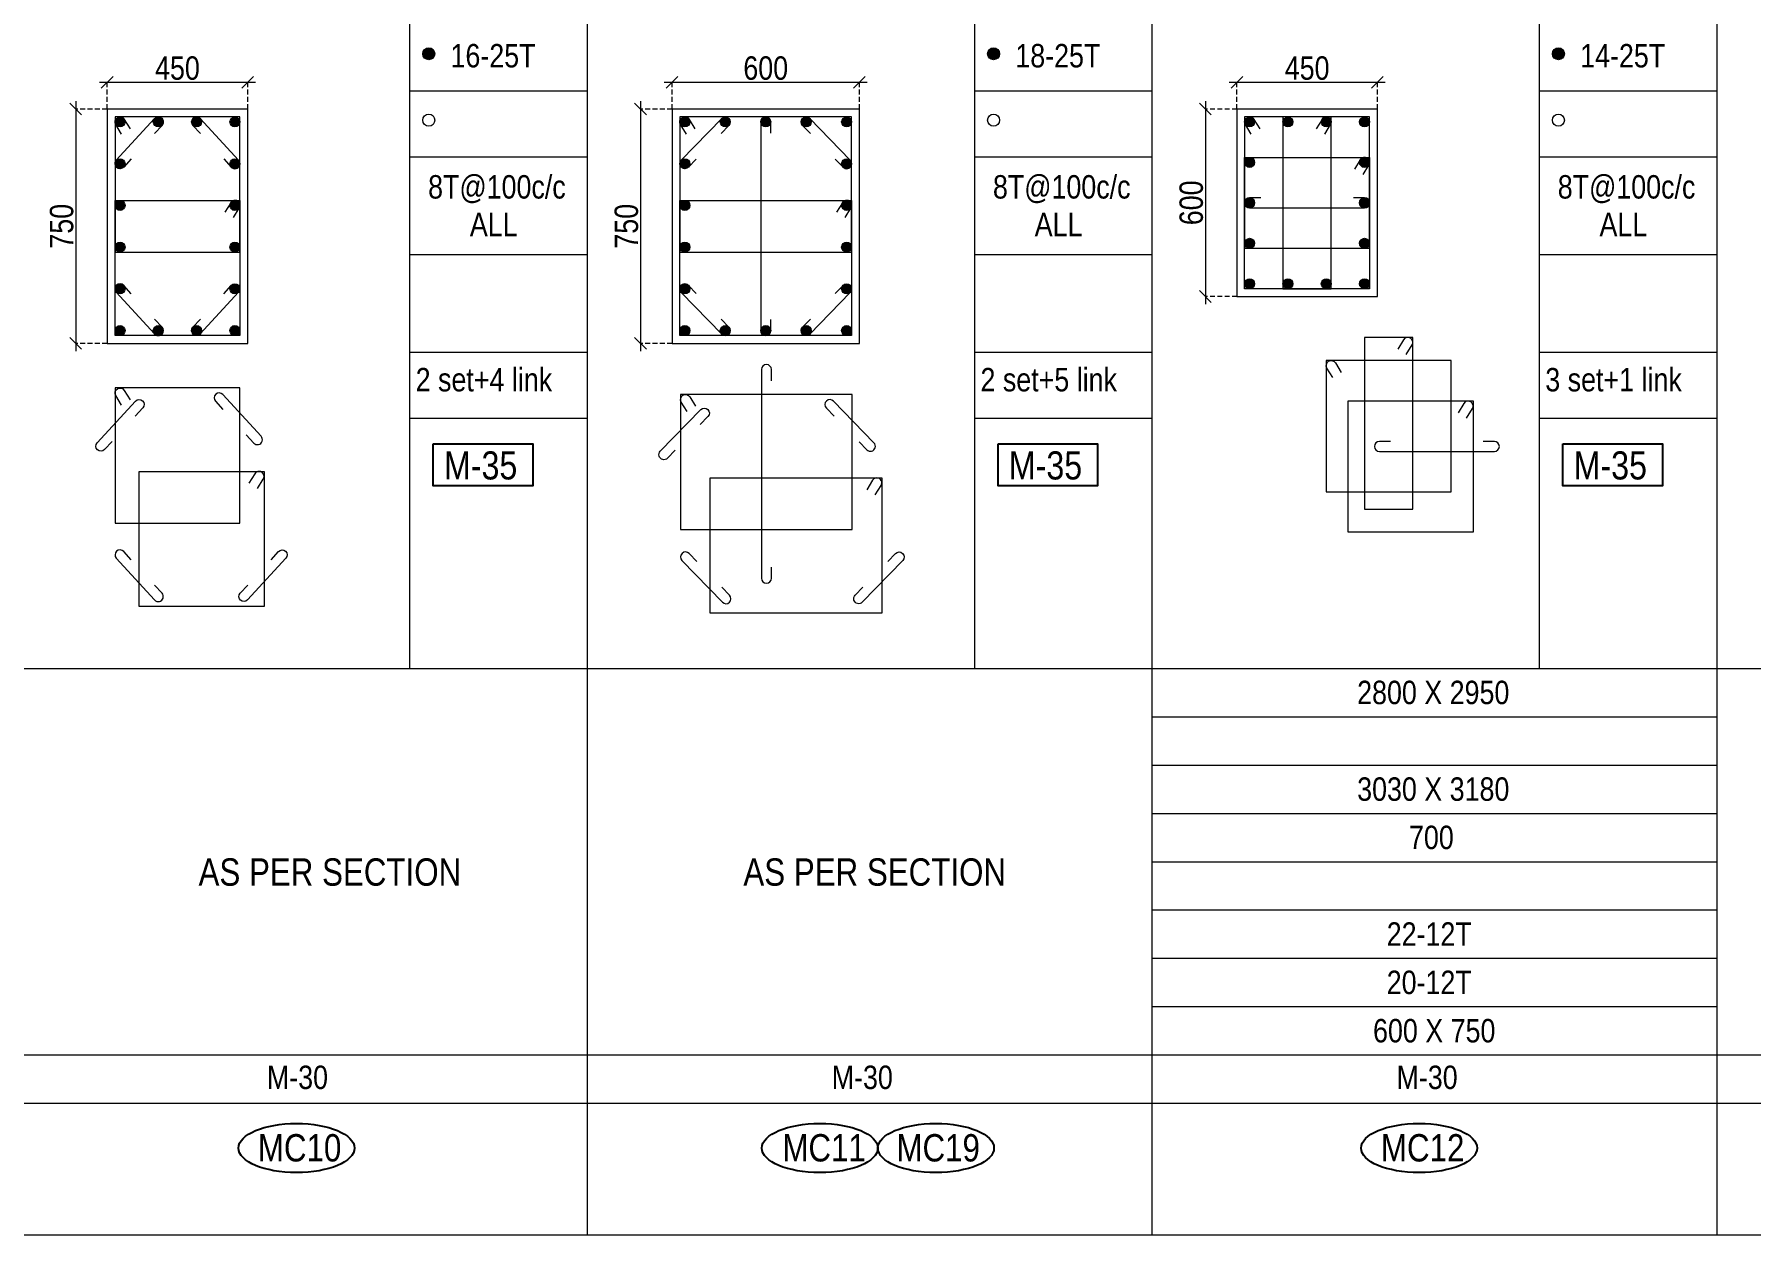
# Model space of a CAD drawing. Header units: millimetres. Extents: x 1112055 to 3390982, y -148532 to 766891.
# Drawn here: x 2143368 to 2165349, y 139386 to 154759 of the extents above; entities that cross this region are included whole.
import ezdxf
from ezdxf.enums import TextEntityAlignment as Align

# ---------------------------------------------------------------- set-up
doc = ezdxf.new("R2010")
doc.units = ezdxf.units.MM
doc.header["$PDMODE"] = 35
doc.header["$PDSIZE"] = -25
doc.linetypes.add('DASHED2', pattern=[0.375, 0.25, -0.125])
doc.linetypes.add('Hidden', pattern=[9.525, 6.35, -3.175])
for name, color, linetype, lineweight in [('B COL. SIZE DIM', 220, 'Continuous', 25), ('B COLSCH', 204, 'Continuous', 20), ('B COLUMN', 1, 'Hidden', 9), ('B STEEL', 34, 'Continuous', 15), ('B TITLE BLOCK', 250, 'Continuous', 0)]:
    doc.layers.add(name, color=color, linetype=linetype, lineweight=lineweight)
doc.layers.add('B TEXT', color=7, linetype='Continuous')
doc.styles.add('dim inside', font='romans.shx', dxfattribs={"width": 0.8, "height": 125})
doc.styles.add('SWINC', font='swissc.ttf')
doc.dimstyles.new('dim inside', dxfattribs={"dimtxt": 125, "dimasz": 100, "dimexe": 0, "dimexo": 0, "dimgap": 10, "dimtad": 0, "dimdec": 0, "dimzin": 0, "dimdsep": 46, "dimtxsty": 'dim inside', "dimblk": 'SMALL', "dimcen": 0.09, "dimadec": 0, "dimazin": 0, "dimtfac": 1, "dimtdec": 0, "dimtofl": 0, "dimtmove": 0, "dimatfit": 3, "dimfxl": 1, "dimtolj": 1, "dimtzin": 0, "dimarcsym": 2})

# ---------------------------------------------------------------- blocks, each defined once
blk = doc.blocks.new('_Oblique')
at = {"color": 0, "linetype": 'ByBlock', "lineweight": -2}
blk.add_line((-0.5, -0.5), (0.5, 0.5), dxfattribs=at)
blk = doc.blocks.new('*D259')
at = {"layer": 'B COL. SIZE DIM', "color": 250, "lineweight": 9, "ltscale": 250, "transparency": 16777216}
blk.add_line((2144201, 154146), (2146201, 154146), dxfattribs=at)
at = {"layer": 'B COL. SIZE DIM', "color": 250, "linetype": 'DASHED2', "lineweight": 9, "ltscale": 250, "transparency": 16777216}
for p, q in [((2144301, 153801), (2144301, 154146)), ((2146101, 153801), (2146101, 154146))]:
    blk.add_line(p, q, dxfattribs=at)
at = {"layer": 'Defpoints', "color": 0, "ltscale": 250, "transparency": 16777216}
for p in [(2146101, 154146), (2144301, 153801), (2146101, 153801)]:
    blk.add_point(p, dxfattribs=at)
at = {"layer": 'B COL. SIZE DIM', "color": 250, "lineweight": 9, "ltscale": 250, "transparency": 16777216, "xscale": 150, "yscale": 150, "zscale": 150, "rotation": 180}
blk.add_blockref('_Oblique', (2144301, 154146), dxfattribs=at)
at = {"layer": 'B COL. SIZE DIM', "color": 250, "lineweight": 9, "ltscale": 250, "transparency": 16777216, "xscale": 150, "yscale": 150, "zscale": 150}
blk.add_blockref('_Oblique', (2146101, 154146), dxfattribs=at)
at = {"layer": 'B COL. SIZE DIM', "color": 6, "ltscale": 250, "transparency": 16777216, "insert": (2145201, 154325), "char_height": 300, "attachment_point": 5, "style": 'SWINC'}
blk.add_mtext('\\A1;450', dxfattribs=at)
blk = doc.blocks.new('*D260')
at = {"layer": 'B COL. SIZE DIM', "color": 250, "lineweight": 9, "ltscale": 250, "transparency": 16777216}
blk.add_line((2143898, 153901), (2143898, 150701), dxfattribs=at)
at = {"layer": 'B COL. SIZE DIM', "color": 250, "linetype": 'DASHED2', "lineweight": 9, "ltscale": 250, "transparency": 16777216}
for p, q in [((2144301, 153801), (2143898, 153801)), ((2144301, 150801), (2143898, 150801))]:
    blk.add_line(p, q, dxfattribs=at)
at = {"layer": 'Defpoints', "color": 0, "ltscale": 250, "transparency": 16777216}
for p in [(2144301, 153801), (2143898, 150801), (2144301, 150801)]:
    blk.add_point(p, dxfattribs=at)
at = {"layer": 'B COL. SIZE DIM', "color": 250, "lineweight": 9, "ltscale": 250, "transparency": 16777216, "xscale": 150, "yscale": 150, "zscale": 150}
for p, rotation in [((2143898, 153801), 90), ((2143898, 150801), 270)]:
    blk.add_blockref('_Oblique', p, dxfattribs=dict(at, rotation=rotation))
at = {"layer": 'B COL. SIZE DIM', "color": 6, "ltscale": 250, "transparency": 16777216, "insert": (2143719, 152301), "char_height": 300, "attachment_point": 5, "rotation": 90, "style": 'SWINC'}
blk.add_mtext('\\A1;750', dxfattribs=at)
blk = doc.blocks.new('*D271')
at = {"layer": 'B COL. SIZE DIM', "color": 250, "lineweight": 9, "ltscale": 250, "transparency": 16777216}
blk.add_line((2151435, 154146), (2154035, 154146), dxfattribs=at)
at = {"layer": 'B COL. SIZE DIM', "color": 250, "linetype": 'DASHED2', "lineweight": 9, "ltscale": 250, "transparency": 16777216}
for p, q in [((2151535, 153801), (2151535, 154146)), ((2153935, 153801), (2153935, 154146))]:
    blk.add_line(p, q, dxfattribs=at)
at = {"layer": 'Defpoints', "color": 0, "ltscale": 250, "transparency": 16777216}
for p in [(2153935, 154146), (2151535, 153801), (2153935, 153801)]:
    blk.add_point(p, dxfattribs=at)
at = {"layer": 'B COL. SIZE DIM', "color": 250, "lineweight": 9, "ltscale": 250, "transparency": 16777216, "xscale": 150, "yscale": 150, "zscale": 150, "rotation": 180}
blk.add_blockref('_Oblique', (2151535, 154146), dxfattribs=at)
at = {"layer": 'B COL. SIZE DIM', "color": 250, "lineweight": 9, "ltscale": 250, "transparency": 16777216, "xscale": 150, "yscale": 150, "zscale": 150}
blk.add_blockref('_Oblique', (2153935, 154146), dxfattribs=at)
at = {"layer": 'B COL. SIZE DIM', "color": 6, "ltscale": 250, "transparency": 16777216, "insert": (2152735, 154325), "char_height": 300, "attachment_point": 5, "style": 'SWINC'}
blk.add_mtext('\\A1;600', dxfattribs=at)
blk = doc.blocks.new('*D272')
at = {"layer": 'B COL. SIZE DIM', "color": 250, "lineweight": 9, "ltscale": 250, "transparency": 16777216}
blk.add_line((2151131, 153901), (2151131, 150701), dxfattribs=at)
at = {"layer": 'B COL. SIZE DIM', "color": 250, "linetype": 'DASHED2', "lineweight": 9, "ltscale": 250, "transparency": 16777216}
for p, q in [((2151535, 153801), (2151131, 153801)), ((2151535, 150801), (2151131, 150801))]:
    blk.add_line(p, q, dxfattribs=at)
at = {"layer": 'Defpoints', "color": 0, "ltscale": 250, "transparency": 16777216}
for p in [(2151535, 153801), (2151131, 150801), (2151535, 150801)]:
    blk.add_point(p, dxfattribs=at)
at = {"layer": 'B COL. SIZE DIM', "color": 250, "lineweight": 9, "ltscale": 250, "transparency": 16777216, "xscale": 150, "yscale": 150, "zscale": 150}
for p, rotation in [((2151131, 153801), 90), ((2151131, 150801), 270)]:
    blk.add_blockref('_Oblique', p, dxfattribs=dict(at, rotation=rotation))
at = {"layer": 'B COL. SIZE DIM', "color": 6, "ltscale": 250, "transparency": 16777216, "insert": (2150952, 152301), "char_height": 300, "attachment_point": 5, "rotation": 90, "style": 'SWINC'}
blk.add_mtext('\\A1;750', dxfattribs=at)
blk = doc.blocks.new('*D174')
at = {"layer": 'B COL. SIZE DIM', "color": 250, "lineweight": 9, "ltscale": 250, "transparency": 16777216}
blk.add_line((2158669, 154146), (2160669, 154146), dxfattribs=at)
at = {"layer": 'B COL. SIZE DIM', "color": 250, "linetype": 'DASHED2', "lineweight": 9, "ltscale": 250, "transparency": 16777216}
for p, q in [((2158769, 153801), (2158769, 154146)), ((2160569, 153801), (2160569, 154146))]:
    blk.add_line(p, q, dxfattribs=at)
at = {"layer": 'Defpoints', "color": 0, "ltscale": 250, "transparency": 16777216}
for p in [(2160569, 154146), (2158769, 153801), (2160569, 153801)]:
    blk.add_point(p, dxfattribs=at)
at = {"layer": 'B COL. SIZE DIM', "color": 250, "lineweight": 9, "ltscale": 250, "transparency": 16777216, "xscale": 150, "yscale": 150, "zscale": 150, "rotation": 180}
blk.add_blockref('_Oblique', (2158769, 154146), dxfattribs=at)
at = {"layer": 'B COL. SIZE DIM', "color": 250, "lineweight": 9, "ltscale": 250, "transparency": 16777216, "xscale": 150, "yscale": 150, "zscale": 150}
blk.add_blockref('_Oblique', (2160569, 154146), dxfattribs=at)
at = {"layer": 'B COL. SIZE DIM', "color": 6, "ltscale": 250, "transparency": 16777216, "insert": (2159669, 154325), "char_height": 300, "attachment_point": 5, "style": 'SWINC'}
blk.add_mtext('\\A1;450', dxfattribs=at)
blk = doc.blocks.new('*D175')
at = {"layer": 'B COL. SIZE DIM', "color": 250, "lineweight": 9, "ltscale": 250, "transparency": 16777216}
blk.add_line((2158365, 153901), (2158365, 151301), dxfattribs=at)
at = {"layer": 'B COL. SIZE DIM', "color": 250, "linetype": 'DASHED2', "lineweight": 9, "ltscale": 250, "transparency": 16777216}
for p, q in [((2158769, 153801), (2158365, 153801)), ((2158769, 151401), (2158365, 151401))]:
    blk.add_line(p, q, dxfattribs=at)
at = {"layer": 'Defpoints', "color": 0, "ltscale": 250, "transparency": 16777216}
for p in [(2158769, 153801), (2158365, 151401), (2158769, 151401)]:
    blk.add_point(p, dxfattribs=at)
at = {"layer": 'B COL. SIZE DIM', "color": 250, "lineweight": 9, "ltscale": 250, "transparency": 16777216, "xscale": 150, "yscale": 150, "zscale": 150}
for p, rotation in [((2158365, 153801), 90), ((2158365, 151401), 270)]:
    blk.add_blockref('_Oblique', p, dxfattribs=dict(at, rotation=rotation))
at = {"layer": 'B COL. SIZE DIM', "color": 6, "ltscale": 250, "transparency": 16777216, "insert": (2158186, 152601), "char_height": 300, "attachment_point": 5, "rotation": 90, "style": 'SWINC'}
blk.add_mtext('\\A1;600', dxfattribs=at)

msp = doc.modelspace()

# ---------------------------------------------------------------- hatches: boundary and pattern name
at = {"layer": 'B STEEL', "lineweight": 9, "ltscale": 0.5}
h = msp.add_hatch(color=34, dxfattribs=at)
edge = h.paths.add_edge_path()
edge.add_arc((2148419.8, 154509.9), 76.8, 0, 360)
h = msp.add_hatch(color=34, dxfattribs=at)
edge = h.paths.add_edge_path()
edge.add_arc((2155653.4, 154509.9), 76.8, 0, 360)
h = msp.add_hatch(color=34, dxfattribs=at)
edge = h.paths.add_edge_path()
edge.add_arc((2162886.9, 154509.9), 76.8, 0, 360)
h = msp.add_hatch(color=34, dxfattribs=at)
edge = h.paths.add_edge_path()
edge.add_arc((2144465.5, 153636.7), 64, 0, 360)
h = msp.add_hatch(color=34, dxfattribs=at)
edge = h.paths.add_edge_path()
edge.add_arc((2144956.1, 153636.7), 64, 180, 540, ccw=False)
h = msp.add_hatch(color=34, dxfattribs=at)
edge = h.paths.add_edge_path()
edge.add_arc((2145446.8, 153636.7), 64, 180, 540, ccw=False)
h = msp.add_hatch(color=34, dxfattribs=at)
edge = h.paths.add_edge_path()
edge.add_arc((2145937.4, 153636.7), 64, 180, 540, ccw=False)
h = msp.add_hatch(color=34, dxfattribs=at)
edge = h.paths.add_edge_path()
edge.add_arc((2151699, 153636.7), 64, 0, 360)
at = {"layer": 'B STEEL', "lineweight": 30}
h = msp.add_hatch(color=34, dxfattribs=at)
edge = h.paths.add_edge_path()
edge.add_arc((2152217, 153636.7), 64, 0, 360)
h = msp.add_hatch(color=34, dxfattribs=at)
edge = h.paths.add_edge_path()
edge.add_arc((2152735, 153636.7), 64, 0, 360)
h = msp.add_hatch(color=34, dxfattribs=at)
edge = h.paths.add_edge_path()
edge.add_arc((2153253, 153636.7), 64, 0, 360)
at = {"layer": 'B STEEL', "lineweight": 9, "ltscale": 0.5}
h = msp.add_hatch(color=34, dxfattribs=at)
edge = h.paths.add_edge_path()
edge.add_arc((2153771, 153636.7), 64, 180, 540, ccw=False)
h = msp.add_hatch(color=34, dxfattribs=at)
edge = h.paths.add_edge_path()
edge.add_arc((2158932.5, 153636.7), 64, 0, 360)
h = msp.add_hatch(color=34, dxfattribs=at)
edge = h.paths.add_edge_path()
edge.add_arc((2159423.2, 153636.7), 64, 180, 540, ccw=False)
h = msp.add_hatch(color=34, dxfattribs=at)
edge = h.paths.add_edge_path()
edge.add_arc((2159913.9, 153636.7), 64, 180, 540, ccw=False)
h = msp.add_hatch(color=34, dxfattribs=at)
edge = h.paths.add_edge_path()
edge.add_arc((2160404.5, 153636.7), 64, 180, 540, ccw=False)
at = {"layer": 'B STEEL', "lineweight": 30}
h = msp.add_hatch(color=34, dxfattribs=at)
edge = h.paths.add_edge_path()
edge.add_arc((2144465.5, 153102.3), 64, 0, 360)
h = msp.add_hatch(color=34, dxfattribs=at)
edge = h.paths.add_edge_path()
edge.add_arc((2145937.4, 153102.3), 64, 0, 360)
h = msp.add_hatch(color=34, dxfattribs=at)
edge = h.paths.add_edge_path()
edge.add_arc((2151699, 153102.3), 64, 0, 360)
h = msp.add_hatch(color=34, dxfattribs=at)
edge = h.paths.add_edge_path()
edge.add_arc((2153771, 153102.3), 64, 0, 360)
h = msp.add_hatch(color=34, dxfattribs=at)
edge = h.paths.add_edge_path()
edge.add_arc((2158932.5, 153118.7), 64, 0, 360)
h = msp.add_hatch(color=34, dxfattribs=at)
edge = h.paths.add_edge_path()
edge.add_arc((2160404.5, 153118.7), 64, 0, 360)
h = msp.add_hatch(color=34, dxfattribs=at)
edge = h.paths.add_edge_path()
edge.add_arc((2144465.5, 152568), 64, 0, 360)
h = msp.add_hatch(color=34, dxfattribs=at)
edge = h.paths.add_edge_path()
edge.add_arc((2145937.4, 152568), 64, 0, 360)
h = msp.add_hatch(color=34, dxfattribs=at)
edge = h.paths.add_edge_path()
edge.add_arc((2151699, 152568), 64, 0, 360)
h = msp.add_hatch(color=34, dxfattribs=at)
edge = h.paths.add_edge_path()
edge.add_arc((2153771, 152568), 64, 0, 360)
h = msp.add_hatch(color=34, dxfattribs=at)
edge = h.paths.add_edge_path()
edge.add_arc((2158932.5, 152600.8), 64, 0, 360)
h = msp.add_hatch(color=34, dxfattribs=at)
edge = h.paths.add_edge_path()
edge.add_arc((2160404.5, 152600.8), 64, 0, 360)
h = msp.add_hatch(color=34, dxfattribs=at)
edge = h.paths.add_edge_path()
edge.add_arc((2158932.5, 152082.8), 64, 0, 360)
h = msp.add_hatch(color=34, dxfattribs=at)
edge = h.paths.add_edge_path()
edge.add_arc((2160404.5, 152082.8), 64, 0, 360)
h = msp.add_hatch(color=34, dxfattribs=at)
edge = h.paths.add_edge_path()
edge.add_arc((2144465.5, 152033.6), 64, 0, 360)
h = msp.add_hatch(color=34, dxfattribs=at)
edge = h.paths.add_edge_path()
edge.add_arc((2145937.4, 152033.6), 64, 0, 360)
h = msp.add_hatch(color=34, dxfattribs=at)
edge = h.paths.add_edge_path()
edge.add_arc((2151699, 152033.6), 64, 0, 360)
h = msp.add_hatch(color=34, dxfattribs=at)
edge = h.paths.add_edge_path()
edge.add_arc((2153771, 152033.6), 64, 0, 360)
h = msp.add_hatch(color=34, dxfattribs=at)
edge = h.paths.add_edge_path()
edge.add_arc((2144465.5, 151499.2), 64, 0, 360)
h = msp.add_hatch(color=34, dxfattribs=at)
edge = h.paths.add_edge_path()
edge.add_arc((2145937.4, 151499.2), 64, 0, 360)
h = msp.add_hatch(color=34, dxfattribs=at)
edge = h.paths.add_edge_path()
edge.add_arc((2151699, 151499.2), 64, 0, 360)
h = msp.add_hatch(color=34, dxfattribs=at)
edge = h.paths.add_edge_path()
edge.add_arc((2153771, 151499.2), 64, 0, 360)
at = {"layer": 'B STEEL', "lineweight": 9, "ltscale": 0.5}
h = msp.add_hatch(color=34, dxfattribs=at)
edge = h.paths.add_edge_path()
edge.add_arc((2158932.5, 151564.8), 64, 0, 360, ccw=False)
h = msp.add_hatch(color=34, dxfattribs=at)
edge = h.paths.add_edge_path()
edge.add_arc((2159423.2, 151564.8), 64, -180, 180)
h = msp.add_hatch(color=34, dxfattribs=at)
edge = h.paths.add_edge_path()
edge.add_arc((2159913.9, 151564.8), 64, -180, 180)
h = msp.add_hatch(color=34, dxfattribs=at)
edge = h.paths.add_edge_path()
edge.add_arc((2160404.5, 151564.8), 64, -180, 180)
h = msp.add_hatch(color=34, dxfattribs=at)
edge = h.paths.add_edge_path()
edge.add_arc((2144465.5, 150964.8), 64, 0, 360, ccw=False)
h = msp.add_hatch(color=34, dxfattribs=at)
edge = h.paths.add_edge_path()
edge.add_arc((2144956.1, 150964.8), 64, -180, 180)
h = msp.add_hatch(color=34, dxfattribs=at)
edge = h.paths.add_edge_path()
edge.add_arc((2145446.8, 150964.8), 64, -180, 180)
h = msp.add_hatch(color=34, dxfattribs=at)
edge = h.paths.add_edge_path()
edge.add_arc((2145937.4, 150964.8), 64, -180, 180)
h = msp.add_hatch(color=34, dxfattribs=at)
edge = h.paths.add_edge_path()
edge.add_arc((2151699, 150964.8), 64, 0, 360, ccw=False)
at = {"layer": 'B STEEL', "lineweight": 30}
h = msp.add_hatch(color=34, dxfattribs=at)
edge = h.paths.add_edge_path()
edge.add_arc((2152217, 150964.8), 64, 0, 360)
h = msp.add_hatch(color=34, dxfattribs=at)
edge = h.paths.add_edge_path()
edge.add_arc((2152735, 150964.8), 64, 0, 360)
h = msp.add_hatch(color=34, dxfattribs=at)
edge = h.paths.add_edge_path()
edge.add_arc((2153253, 150964.8), 64, 0, 360)
at = {"layer": 'B STEEL', "lineweight": 9, "ltscale": 0.5}
h = msp.add_hatch(color=34, dxfattribs=at)
edge = h.paths.add_edge_path()
edge.add_arc((2153771, 150964.8), 64, -180, 180)

# ---------------------------------------------------------------- linework, layer by layer
at = {"layer": 'B COLSCH', "color": 250, "lineweight": 0}
for p, q in [((2148173.5, 196077.4), (2148173.5, 146638.4)), ((2150447.9, 196077.4), (2150447.9, 139385.8)), ((2155407.1, 196077.4), (2155407.1, 146638.4)), ((2157681.5, 196077.4), (2157681.5, 139385.8)), ((2162640.6, 196077.4), (2162640.6, 146638.4)), ((2164915, 196077.4), (2164915, 139385.8)), ((2148173.5, 154033.2), (2150447.9, 154033.2)), ((2155407.1, 154033.2), (2157681.5, 154033.2)), ((2162640.6, 154033.2), (2164915, 154033.2)), ((2148173.5, 153188.2), (2150447.9, 153188.2)), ((2155407.1, 153188.2), (2157681.5, 153188.2)), ((2162640.6, 153188.2), (2164915, 153188.2)), ((2148173.5, 151938.5), (2150447.9, 151938.5)), ((2155407.1, 151938.5), (2157681.5, 151938.5)), ((2162640.6, 151938.5), (2164915, 151938.5)), ((2148173.5, 150688.7), (2150447.9, 150688.7)), ((2155407.1, 150688.7), (2157681.5, 150688.7)), ((2162640.6, 150688.7), (2164915, 150688.7)), ((2148173.5, 149843.7), (2150447.9, 149843.7)), ((2155407.1, 149843.7), (2157681.5, 149843.7)), ((2162640.6, 149843.7), (2164915, 149843.7)), ((2087919, 146638.4), (2215549.8, 146638.4)), ((2157681.5, 146019.5), (2164915, 146019.5)), ((2157681.5, 145400.7), (2164915, 145400.7)), ((2157681.5, 144781.8), (2164915, 144781.8)), ((2157681.5, 144162.9), (2164915, 144162.9)), ((2157681.5, 143544.1), (2164915, 143544.1)), ((2157681.5, 142925.2), (2164915, 142925.2)), ((2157681.5, 142306.3), (2164915, 142306.3)), ((2087919, 141687.5), (2215549.8, 141687.5)), ((2087919, 141068.6), (2215549.8, 141068.6)), ((2087919, 139385.8), (2215549.8, 139385.8))]:
    msp.add_line(p, q, dxfattribs=at)
at = {"layer": 'B COLUMN', "color": 1, "linetype": 'ByBlock', "lineweight": 20}
for points in [[(2144301.4, 150800.8), (2146101.4, 150800.8), (2146101.4, 153800.8), (2144301.4, 153800.8)], [(2151535, 150800.8), (2153935, 150800.8), (2153935, 153800.8), (2151535, 153800.8)], [(2158768.5, 151400.8), (2160568.5, 151400.8), (2160568.5, 153800.8), (2158768.5, 153800.8)]]:
    msp.add_lwpolyline(points, close=True, dxfattribs=at)
at = {"layer": 'B STEEL', "color": 34, "lineweight": 9, "ltscale": 0.5}
for points in [[(2144401.4, 151969.5), (2146001.4, 151969.5), (2146001.4, 153700.8), (2144401.4, 153700.8)], [(2151635, 151969.5), (2153835, 151969.5), (2153835, 153700.8), (2151635, 153700.8)], [(2158868.5, 152018.7), (2160468.5, 152018.7), (2160468.5, 153700.8), (2158868.5, 153700.8)], [(2159359.2, 151500.8), (2159977.9, 151500.8), (2159977.9, 153700.8), (2159359.2, 153700.8)], [(2158868.5, 153182.8), (2160468.5, 153182.8), (2160468.5, 151500.8), (2158868.5, 151500.8)], [(2144401.4, 152632), (2146001.4, 152632), (2146001.4, 150900.8), (2144401.4, 150900.8)], [(2151635, 152632), (2153835, 152632), (2153835, 150900.8), (2151635, 150900.8)], [(2160403.9, 148678), (2161022.6, 148678), (2161022.6, 150878), (2160403.9, 150878)], [(2159913.2, 148899), (2161513.2, 148899), (2161513.2, 150581), (2159913.2, 150581)], [(2144401.4, 148498.7), (2146001.4, 148498.7), (2146001.4, 150229.9), (2144401.4, 150229.9)], [(2151644.1, 148416), (2153844.1, 148416), (2153844.1, 150147.2), (2151644.1, 150147.2)], [(2160194.9, 150063), (2161794.9, 150063), (2161794.9, 148381), (2160194.9, 148381)], [(2144710, 149161.1), (2146310, 149161.1), (2146310, 147429.9), (2144710, 147429.9)], [(2152021.8, 149078.4), (2154221.8, 149078.4), (2154221.8, 147347.2), (2152021.8, 147347.2)]]:
    msp.add_lwpolyline(points, close=True, dxfattribs=at)
for points in [[(2144485.7, 153481.7), (2144410.9, 153603.2, -1), (2144520, 153670.3), (2144594.7, 153548.8)], [(2144609.1, 153164.1), (2144512.6, 153059, -1), (2144418.3, 153145.6), (2144909, 153680, -1), (2145003.3, 153593.4), (2144906.8, 153488.4)], [(2145793.8, 153164.1), (2145890.3, 153059, 1), (2145984.6, 153145.6), (2145493.9, 153680, 1), (2145399.6, 153593.4), (2145496.1, 153488.4)], [(2151719.2, 153481.7), (2151644.5, 153603.2, -1), (2151753.5, 153670.3), (2151828.3, 153548.8)], [(2151844.3, 153160.2), (2151745, 153057.8, -1), (2151653, 153146.9), (2152171, 153681.3, -1), (2152263, 153592.2), (2152163.7, 153489.8)], [(2152799, 153494.1), (2152799, 153636.7, 1), (2152671, 153636.7), (2152671, 150964.8, 1), (2152799, 150964.8), (2152799, 151107.4)], [(2153625.7, 153160.2), (2153725, 153057.8, 1), (2153816.9, 153146.9), (2153298.9, 153681.3, 1), (2153207, 153592.2), (2153306.3, 153489.8)], [(2158952.8, 153481.7), (2158878, 153603.2, -1), (2158987.1, 153670.3), (2159061.8, 153548.8)], [(2159893.6, 153481.7), (2159968.4, 153603.2, 1), (2159859.3, 153670.3), (2159784.6, 153548.8)], [(2160384.3, 152963.7), (2160459, 153085.2, 1), (2160350, 153152.3), (2160275.2, 153030.8)], [(2145917.2, 152412.9), (2145991.9, 152534.4, 1), (2145882.9, 152601.5), (2145808.1, 152480)], [(2153750.7, 152412.9), (2153825.5, 152534.4, 1), (2153716.4, 152601.5), (2153641.7, 152480)], [(2159075.2, 152664.8), (2158932.5, 152664.8, 1), (2158932.5, 152536.7), (2160404.5, 152536.7, 1), (2160404.5, 152664.8), (2160261.9, 152664.8)], [(2144609.1, 151437.4), (2144512.6, 151542.5, 1), (2144418.3, 151455.9), (2144909, 150921.5, 1), (2145003.3, 151008.1), (2144906.8, 151113.1)], [(2145793.8, 151437.4), (2145890.3, 151542.5, -1), (2145984.6, 151455.9), (2145493.9, 150921.5, -1), (2145399.6, 151008.1), (2145496.1, 151113.1)], [(2151844.3, 151441.3), (2151745, 151543.7, 1), (2151653, 151454.6), (2152171, 150920.2, 1), (2152263, 151009.3), (2152163.7, 151111.8)], [(2153625.7, 151441.3), (2153725, 151543.7, -1), (2153816.9, 151454.6), (2153298.9, 150920.2, -1), (2153207, 151009.3), (2153306.3, 151111.8)], [(2160938.3, 150658.9), (2161013.1, 150780.4, 1), (2160904, 150847.5), (2160829.2, 150726)], [(2159997.5, 150361.9), (2159922.7, 150483.4, -1), (2160031.7, 150550.5), (2160106.5, 150429)], [(2152808.1, 150322.6), (2152808.1, 150465.2, 1), (2152680.1, 150465.2), (2152680.1, 147793.3, 1), (2152808.1, 147793.3), (2152808.1, 147935.9)], [(2144485.7, 150010.9), (2144410.9, 150132.3, -1), (2144520, 150199.4), (2144594.7, 150078)], [(2146081.5, 149629.6), (2146178, 149524.5, 1), (2146272.3, 149611.1), (2145781.7, 150145.5, 1), (2145687.4, 150058.9), (2145783.8, 149953.9)], [(2151728.4, 149928.1), (2151653.6, 150049.6, -1), (2151762.6, 150116.7), (2151837.4, 149995.3)], [(2144363.8, 149546), (2144267.3, 149440.9, -1), (2144173, 149527.5), (2144663.6, 150061.9, -1), (2144757.9, 149975.3), (2144661.5, 149870.2)], [(2151576.3, 149432.7), (2151477, 149330.3, -1), (2151385.1, 149419.4), (2151903.1, 149953.8, -1), (2151995, 149864.7), (2151895.7, 149762.2)], [(2153929.9, 149540.2), (2154029.2, 149437.8, 1), (2154121.2, 149526.9), (2153603.2, 150061.3, 1), (2153511.2, 149972.2), (2153610.5, 149869.8)], [(2161710.6, 149843.9), (2161785.4, 149965.4, 1), (2161676.3, 150032.5), (2161601.6, 149911.1)], [(2160737.2, 149545), (2160594.5, 149545, 1), (2160594.5, 149417), (2162066.5, 149417, 1), (2162066.5, 149545), (2161923.8, 149545)], [(2146225.7, 148942.1), (2146300.5, 149063.6, 1), (2146191.5, 149130.7), (2146116.7, 149009.2)], [(2154137.6, 148859.4), (2154212.3, 148980.8, 1), (2154103.3, 149048), (2154028.5, 148926.5)], [(2144609.1, 148030.2), (2144512.6, 148135.3, 1), (2144418.3, 148048.7), (2144909, 147514.3, 1), (2145003.3, 147600.9), (2144906.8, 147706)], [(2146399.3, 148030.2), (2146495.8, 148135.3, -1), (2146590.1, 148048.7), (2146099.4, 147514.3, -1), (2146005.1, 147600.9), (2146101.6, 147706)], [(2151853.4, 148007.1), (2151754.1, 148109.6, 1), (2151662.1, 148020.5), (2152180.1, 147486.1, 1), (2152272.1, 147575.2), (2152172.8, 147677.6)], [(2154298.9, 148007.1), (2154398.2, 148109.6, -1), (2154490.1, 148020.5), (2153972.1, 147486.1, -1), (2153880.2, 147575.2), (2153979.5, 147677.6)]]:
    msp.add_lwpolyline(points, format="xyb", dxfattribs=at)
for centre, radius in [((2148419.8, 154509.9), 76.8), ((2155653.4, 154509.9), 76.8), ((2162886.9, 154509.9), 76.8), ((2144465.5, 153636.7), 64), ((2144956.1, 153636.7), 64), ((2145446.8, 153636.7), 64), ((2145937.4, 153636.7), 64), ((2148419.8, 153659.6), 76.8), ((2151699, 153636.7), 64), ((2152217, 153636.7), 64), ((2152735, 153636.7), 64), ((2153253, 153636.7), 64), ((2153771, 153636.7), 64), ((2155653.4, 153659.6), 76.8), ((2158932.5, 153636.7), 64), ((2159423.2, 153636.7), 64), ((2159913.9, 153636.7), 64), ((2160404.5, 153636.7), 64), ((2162886.9, 153659.6), 76.8), ((2144465.5, 153102.3), 64), ((2145937.4, 153102.3), 64), ((2151699, 153102.3), 64), ((2153771, 153102.3), 64), ((2158932.5, 153118.7), 64), ((2160404.5, 153118.7), 64), ((2144465.5, 152568), 64), ((2145937.4, 152568), 64), ((2151699, 152568), 64), ((2153771, 152568), 64), ((2158932.5, 152600.8), 64), ((2160404.5, 152600.8), 64), ((2158932.5, 152082.8), 64), ((2160404.5, 152082.8), 64), ((2144465.5, 152033.6), 64), ((2145937.4, 152033.6), 64), ((2151699, 152033.6), 64), ((2153771, 152033.6), 64), ((2144465.5, 151499.2), 64), ((2145937.4, 151499.2), 64), ((2151699, 151499.2), 64), ((2153771, 151499.2), 64), ((2158932.5, 151564.8), 64), ((2159423.2, 151564.8), 64), ((2159913.9, 151564.8), 64), ((2160404.5, 151564.8), 64), ((2144465.5, 150964.8), 64), ((2144956.1, 150964.8), 64), ((2145446.8, 150964.8), 64), ((2145937.4, 150964.8), 64), ((2151699, 150964.8), 64), ((2152217, 150964.8), 64), ((2152735, 150964.8), 64), ((2153253, 150964.8), 64), ((2153771, 150964.8), 64)]:
    msp.add_circle(centre, radius, dxfattribs=at)
at = {"layer": 'B TEXT', "color": 1}
for points in [[(2148477.2, 149514.7), (2149751.8, 149514.7), (2149751.8, 148976.7), (2148477.2, 148976.7)], [(2155710.7, 149514.7), (2156985.3, 149514.7), (2156985.3, 148976.7), (2155710.7, 148976.7)], [(2162944.3, 149514.7), (2164218.9, 149514.7), (2164218.9, 148976.7), (2162944.3, 148976.7)]]:
    msp.add_lwpolyline(points, close=True, dxfattribs=at)
at = {"layer": 'B TEXT', "color": 250}
for centre in [(2146725.6, 140495.5), (2153427.9, 140495.5), (2154914.7, 140495.5), (2161102.9, 140495.5)]:
    msp.add_ellipse(centre, major_axis=(743.4, 0), ratio=0.4237999, dxfattribs=at)

# ---------------------------------------------------------------- texts
at = {"layer": 'B TEXT', "style": 'SWINC'}
for s, p in [('16-25T', (2148698.3, 154335.4)), ('18-25T', (2155931.9, 154335.4)), ('14-25T', (2163165.4, 154335.4)), ('8T@100c/c', (2148411.4, 152655.5)), ('8T@100c/c', (2155644.9, 152655.5)), ('8T@100c/c', (2162878.5, 152655.5)), ('ALL', (2148946.1, 152173.7)), ('ALL', (2156179.7, 152173.7)), ('ALL', (2163413.2, 152173.7)), ('2 set+4 link', (2148251.7, 150186.2)), ('2 set+5 link', (2155485.3, 150186.2)), ('3 set+1 link', (2162718.8, 150186.2))]:
    msp.add_text(s, height=300, dxfattribs=at).set_placement(p)
at = {"layer": 'B TEXT', "color": 1, "style": 'SWINC'}
for p in [(2148614.5, 148950.1), (2155848.1, 148950.1), (2163081.6, 148950.1)]:
    msp.add_text('M-35', height=360, dxfattribs=at).set_placement(p, align=Align.BOTTOM_LEFT)
at = {"layer": 'B TEXT', "style": 'SWINC'}
for s, p in [('2800 X 2950', (2160309.4, 146090.3)), ('3030 X 3180', (2160309.4, 144852.6)), ('700', (2160973.3, 144233.7)), ('22-12T', (2160688.1, 142996)), ('20-12T', (2160688.1, 142377.1)), ('600 X 750', (2160513, 141758.2)), ('M-30', (2146346.4, 141160.9)), ('M-30', (2153580, 141160.9)), ('M-30', (2160813.5, 141160.9))]:
    msp.add_text(s, height=300, dxfattribs=at).set_placement(p, align=Align.BOTTOM_LEFT)
at = {"layer": 'B TEXT', "color": 6, "style": 'SWINC'}
for s, p in [('AS PER SECTION', (2145471.5, 143855.3)), ('AS PER SECTION', (2152448.8, 143855.3)), ('MC10', (2146230.9, 140323.4)), ('MC11', (2152948.1, 140323.4)), ('MC19', (2154409.1, 140323.4)), ('MC12', (2160613.7, 140323.4))]:
    msp.add_text(s, height=350, dxfattribs=at).set_placement(p)
at = {"layer": 'B TITLE BLOCK', "color": 251, "insert": (2454574, 147468), "char_height": 289.947, "attachment_point": 2, "style": 'SWINC'}
msp.add_mtext_dynamic_manual_height_columns('\\pxsm1,qj;{\\fBankGothic Lt BT|b0|i0|c0|p34;BHOOMI\\P\\ps*,q*;\\fGost|b0|i0|c0|p2;\\H0.8x;- CONSULTANTS -\\C1; }', width=758153.186, gutter_width=0, heights=[106642.9], dxfattribs=at)

# ---------------------------------------------------------------- dimensions: what is measured, and where the dimension line sits
at = {"layer": 'B COL. SIZE DIM', "color": 250, "ltscale": 250}
for base, p1, p2, picture, middle in [((2146101.4, 154145.7), (2144301.4, 153800.8), (2146101.4, 153800.8), '*D259', (2145201.4, 154324.5)), ((2153935, 154145.7), (2151535, 153800.8), (2153935, 153800.8), '*D271', (2152735, 154324.7)), ((2160568.5, 154145.7), (2158768.5, 153800.8), (2160568.5, 153800.8), '*D174', (2159668.5, 154324.5))]:
    dim = msp.add_linear_dim(base=base, p1=p1, p2=p2, dimstyle='dim inside', override={"dimtxt": 300, "dimasz": 150, "dimgap": 25, "dimtad": 3, "dimlfac": 0.25, "dimtxsty": 'SWINC', "dimblk1": 'Oblique', "dimblk2": 'Oblique', "dimsah": 1, "dimdle": 100, "dimclrd": 250, "dimclre": 250, "dimclrt": 6, "dimfxl": 1000, "dimlwd": 9, "dimlwe": 9}, dxfattribs=at)
    dim.commit()
    dim.dimension.update_dxf_attribs({"geometry": picture, "text_midpoint": middle})
for base, p1, p2, picture, middle in [((2143897.5, 150800.8), (2144301.4, 153800.8), (2144301.4, 150800.8), '*D260', (2143718.7, 152300.8)), ((2151131.1, 150800.8), (2151535, 153800.8), (2151535, 150800.8), '*D272', (2150952.3, 152300.8)), ((2158364.6, 151400.8), (2158768.5, 153800.8), (2158768.5, 151400.8), '*D175', (2158185.6, 152600.8))]:
    dim = msp.add_linear_dim(base=base, p1=p1, p2=p2, angle=90, dimstyle='dim inside', override={"dimtxt": 300, "dimasz": 150, "dimgap": 25, "dimtad": 3, "dimlfac": 0.25, "dimtxsty": 'SWINC', "dimblk1": 'Oblique', "dimblk2": 'Oblique', "dimsah": 1, "dimdle": 100, "dimclrd": 250, "dimclre": 250, "dimclrt": 6, "dimfxl": 1000, "dimlwd": 9, "dimlwe": 9}, dxfattribs=at)
    dim.commit()
    dim.dimension.update_dxf_attribs({"geometry": picture, "text_midpoint": middle})

doc.saveas('drawing.dxf')
